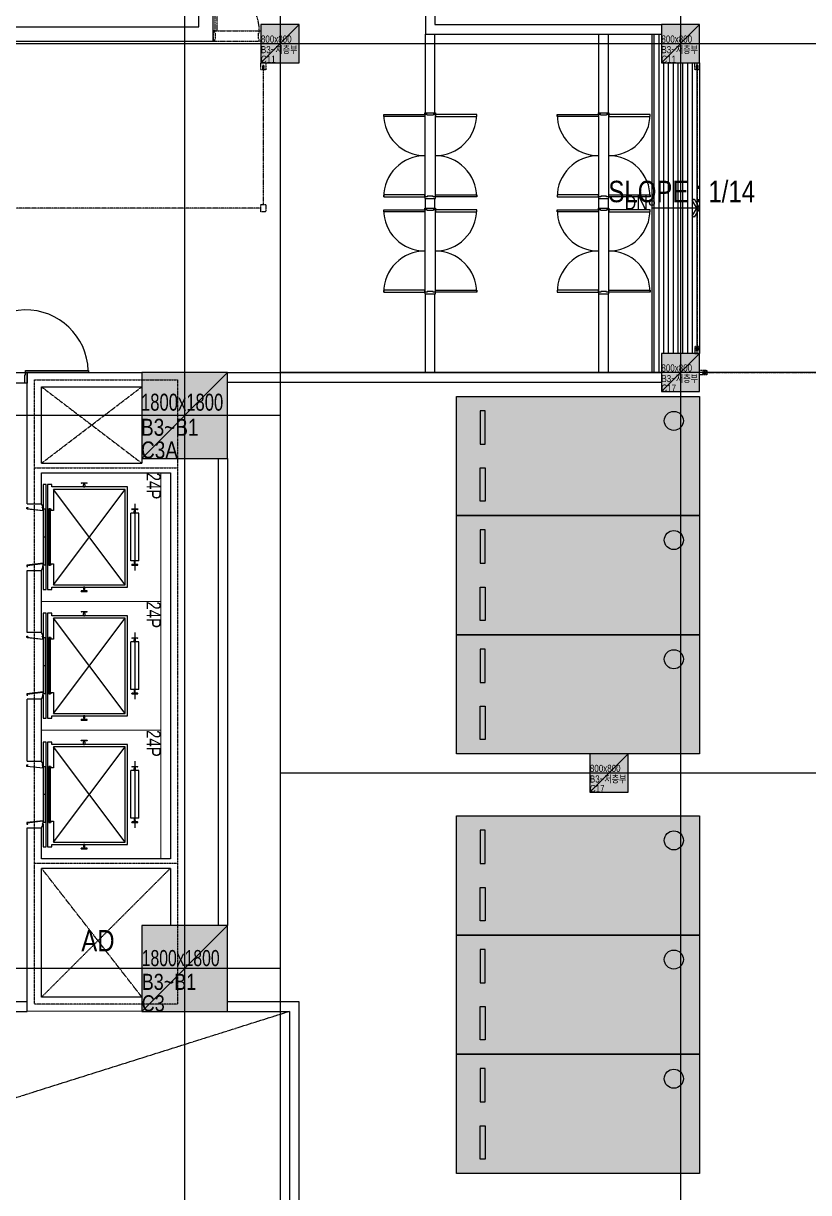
# Model space of a CAD drawing. Header units: millimetres. Extents: x -20379 to 476967, y -520228 to 220376.
# Drawn here: x 321663 to 338132, y -452424 to -427895 of the extents above; entities that cross this region are included whole.
import ezdxf
from ezdxf.enums import TextEntityAlignment as Align

# ---------------------------------------------------------------- set-up
doc = ezdxf.new("R2010")
doc.units = ezdxf.units.MM
doc.header["$MEASUREMENT"] = 0
for name, pattern in [('$0$X-CORE_B2F$0$CENTER2', [1.125, 0.75, -0.125, 0.125, -0.125]), ('$0$X-CORE_B2F$0$DASHED', [3, 2, -1]), ('$0$X-F_EXIT_B2F$0$18$0$STYLE_19', [0.83328, 0.41656, -0.41672]), ('$0$X-GRID_B3~B1$0$CENTER2', [1.125, 0.75, -0.125, 0.125, -0.125]), ('$0$X-INT-B2$0$CEN', [62, 60, -1, 0, -1])]:
    doc.linetypes.add(name, pattern=pattern)
doc.layers.get('Defpoints').update_dxf_attribs({"color": 145, "lineweight": 9})
doc.layers.add('$0$NDC_S_HATCH MATERIAL', color=8, linetype='Continuous', lineweight=9)
for name, color, linetype in [('$0$X-COL-B2$0$A-254', 254, 'Continuous'), ('$0$X-COL-B2$0$A-COL', 2, 'Continuous'), ('$0$X-COL-B2$0$A-CON', 2, 'Continuous'), ('$0$X-CORE_B2F$0$A-CEN2', 8, '$0$X-CORE_B2F$0$CENTER2'), ('$0$X-CORE_B2F$0$A-CON', 2, 'Continuous'), ('$0$X-CORE_B2F$0$A-DOOR', 4, 'Continuous'), ('$0$X-CORE_B2F$0$A-ELEV', 5, 'Continuous'), ('$0$X-CORE_B2F$0$A-OPEN2', 9, '$0$X-CORE_B2F$0$DASHED'), ('$0$X-F_EXIT_B2F$0$A-FSD', 4, 'Continuous'), ('$0$X-F_EXIT_B2F$0$A-SHUTTER', 4, 'Continuous'), ('$0$X-GRID_B3~B1$0$A-CEN1', 1, '$0$X-GRID_B3~B1$0$CENTER2'), ('$0$X-INT-B2$0$A-DOOR', 4, 'Continuous'), ('$0$X-INT-B2$0$A-DOORF', 9, 'Continuous'), ('$0$X-INT-B2$0$A-ELE4', 8, 'Continuous'), ('$0$X-INT-B2$0$A-OPEN1', 1, '$0$X-INT-B2$0$CEN'), ('$0$X-INT-B2$0$A-PARK(\\M+3C8AE\\M+3C0E5)', 5, 'Continuous'), ('$0$X-INT-B2$0$A-SYM', 7, 'Continuous'), ('$0$X-INT-B2$0$A-WALB', 3, 'Continuous'), ('$0$X-INT-B2$0$A-WINF', 4, 'Continuous'), ('$0$X-INT-B2$0$HAT', 8, 'Continuous')]:
    doc.layers.add(name, color=color, linetype=linetype)
doc.styles.add('$0$X-COL-B2$0$Hrtext', font='arial.ttf', dxfattribs={"width": 0.8})
doc.styles.add('$0$X-CORE_B2F$0$\\M+3C6F2\\M+3B8E9\\M+3B5B5$0$X-PLAN_1F$0$\\M+3B5B8\\M+3BFF2', font='')
doc.styles.add('$0$X-CORE_B2F$0$Hrtext', font='arial.ttf', dxfattribs={"width": 0.8})
doc.styles.add('$0$X-GRID_B3~B1$0$Heerim', font='', dxfattribs={"width": 0.8})
doc.styles.add('$0$X-INT-B2$0$Hrtext', font='arial.ttf', dxfattribs={"width": 0.8})
doc.styles.get('$0$X-CORE_B2F$0$\\M+3C6F2\\M+3B8E9\\M+3B5B5$0$X-PLAN_1F$0$\\M+3B5B8\\M+3BFF2').set_extended_font_data('Dotum')
doc.styles.get('$0$X-GRID_B3~B1$0$Heerim').set_extended_font_data('Dotum')

# ---------------------------------------------------------------- blocks, each defined once
blk = doc.blocks.new('$0$258')
at = {"layer": '$0$X-COL-B2$0$A-254'}
h = blk.add_hatch(color=256, dxfattribs=at)
h.dxf.hatch_style = 1
h.paths.add_polyline_path([(425747, -114631), (424947, -114631), (424947, -115431), (425747, -115431)])
h = blk.add_hatch(color=256, dxfattribs=at)
h.dxf.hatch_style = 1
h.paths.add_polyline_path([(434147, -114631), (433347, -114631), (433347, -115431), (434147, -115431)])
h = blk.add_hatch(color=256, dxfattribs=at)
h.dxf.hatch_style = 1
h.paths.add_polyline_path([(434147, -121531), (433347, -121531), (433347, -122331), (434147, -122331)])
h = blk.add_hatch(color=256, dxfattribs=at)
h.dxf.hatch_style = 1
h.paths.add_polyline_path([(424247, -121931), (422447, -121931), (422447, -123731), (424247, -123731)])
h = blk.add_hatch(color=256, dxfattribs=at)
h.dxf.hatch_style = 1
h.paths.add_polyline_path([(432647, -129931), (431847, -129931), (431847, -130731), (432647, -130731)])
h = blk.add_hatch(color=256, dxfattribs=at)
h.dxf.hatch_style = 1
h.paths.add_polyline_path([(424247, -133531), (422447, -133531), (422447, -135331), (424247, -135331)])
at = {"layer": '$0$X-INT-B2$0$A-PARK(\\M+3C8AE\\M+3C0E5)'}
h = blk.add_hatch(color=251, dxfattribs=at)
h.dxf.hatch_style = 1
edge = h.paths.add_edge_path()
edge.add_arc((433608, -122944), 200, 0, 360)
h = blk.add_hatch(color=251, dxfattribs=at)
h.dxf.hatch_style = 1
edge = h.paths.add_edge_path()
edge.add_arc((433608, -125444), 200, 0, 360)
h = blk.add_hatch(color=251, dxfattribs=at)
h.dxf.hatch_style = 1
edge = h.paths.add_edge_path()
edge.add_arc((433608, -127944), 200, 0, 360)
h = blk.add_hatch(color=251, dxfattribs=at)
h.dxf.hatch_style = 1
edge = h.paths.add_edge_path()
edge.add_arc((433608, -131744), 200, 0, 360)
h = blk.add_hatch(color=251, dxfattribs=at)
h.dxf.hatch_style = 1
edge = h.paths.add_edge_path()
edge.add_arc((433608, -134244), 200, 0, 360)
h = blk.add_hatch(color=251, dxfattribs=at)
h.dxf.hatch_style = 1
edge = h.paths.add_edge_path()
edge.add_arc((433608, -136744), 200, 0, 360)
h = blk.add_hatch(color=254)
h.dxf.hatch_style = 1
h.paths.add_polyline_path([(429047, -122431), (434147, -122431), (434147, -124931), (429047, -124931)])
h = blk.add_hatch(color=254)
h.dxf.hatch_style = 1
h.paths.add_polyline_path([(429047, -124931), (434147, -124931), (434147, -127431), (429047, -127431)])
h = blk.add_hatch(color=254)
h.dxf.hatch_style = 1
h.paths.add_polyline_path([(429047, -127431), (434147, -127431), (434147, -129931), (429047, -129931)])
h = blk.add_hatch(color=254)
h.dxf.hatch_style = 1
h.paths.add_polyline_path([(429047, -131231), (434147, -131231), (434147, -133731), (429047, -133731)])
h = blk.add_hatch(color=254)
h.dxf.hatch_style = 1
h.paths.add_polyline_path([(429047, -133731), (434147, -133731), (434147, -136231), (429047, -136231)])
h = blk.add_hatch(color=254)
h.dxf.hatch_style = 1
h.paths.add_polyline_path([(429047, -136231), (434147, -136231), (434147, -138731), (429047, -138731)])
at = {"layer": '$0$X-COL-B2$0$A-COL'}
for p, q in [((425747, -114631), (424947, -114631)), ((424947, -114631), (424947, -115431)), ((425747, -115431), (425747, -114631)), ((434147, -114631), (433347, -114631)), ((433347, -114631), (433347, -115431)), ((434147, -115431), (434147, -114631)), ((424947, -115431), (425747, -115431)), ((433347, -115431), (434147, -115431)), ((434147, -121531), (433347, -121531)), ((433347, -121531), (433347, -122331)), ((434147, -122331), (434147, -121531)), ((424247, -121931), (422447, -121931)), ((422447, -121931), (422447, -123731)), ((424247, -123731), (424247, -121931)), ((433347, -122331), (434147, -122331)), ((422447, -123731), (424247, -123731)), ((432647, -129931), (431847, -129931)), ((431847, -129931), (431847, -130731)), ((432647, -130731), (432647, -129931)), ((431847, -130731), (432647, -130731)), ((424247, -133531), (422447, -133531)), ((422447, -133531), (422447, -135331)), ((424247, -135331), (424247, -133531)), ((422447, -135331), (424247, -135331))]:
    blk.add_line(p, q, dxfattribs=at)
at = {"layer": '$0$X-COL-B2$0$A-CON', "ltscale": 10}
for p, q in [((423647, -114681), (423647, -113581)), ((423947, -114981), (423947, -113581)), ((403647, -114681), (423647, -114681)), ((403347, -114981), (423947, -114981))]:
    blk.add_line(p, q, dxfattribs=at)
at = {"layer": '$0$X-CORE_B2F$0$A-CEN2'}
for p, q in [((420197, -122081), (423197, -122081)), ((420197, -135181), (420197, -122081)), ((423197, -122081), (423197, -135181)), ((420197, -123931), (423197, -123931)), ((423197, -132231), (420197, -132231)), ((423197, -135181), (420197, -135181))]:
    blk.add_line(p, q, dxfattribs=at)
at = {"layer": '$0$X-CORE_B2F$0$A-CON', "ltscale": 10}
for p, q in [((420047, -124681), (420047, -121931)), ((420047, -121931), (422447, -121931)), ((420347, -123831), (420347, -122231)), ((420347, -122231), (422432, -122231)), ((420347, -123831), (422447, -123831)), ((422447, -123731), (422447, -123831)), ((423347, -123731), (423347, -133529)), ((420347, -124681), (420347, -124031)), ((420347, -124031), (423047, -124031)), ((423047, -124031), (423047, -132131)), ((420047, -124681), (420347, -124681)), ((420047, -127381), (420047, -126081)), ((420047, -126081), (420347, -126081)), ((420347, -127381), (420347, -126081)), ((420347, -127381), (420047, -127381)), ((420047, -130081), (420047, -128781)), ((420347, -128781), (420047, -128781)), ((420347, -130081), (420347, -128781)), ((420047, -130081), (420347, -130081)), ((420047, -131481), (420347, -131481)), ((420047, -135331), (420047, -131481)), ((420347, -132131), (420347, -131481)), ((423047, -132131), (420347, -132131)), ((420347, -135031), (420347, -132331)), ((423047, -132331), (420347, -132331)), ((423047, -132331), (423047, -133529)), ((422449, -135031), (420347, -135031)), ((422449, -135329), (420047, -135331))]:
    blk.add_line(p, q, dxfattribs=at)
at = {"layer": '$0$X-CORE_B2F$0$A-DOOR'}
for p, q in [((420037, -124791), (420037, -124761)), ((420037, -124761), (420057, -124761)), ((420377, -124831), (420037, -124791)), ((420057, -124766), (420042, -124766)), ((420042, -124766), (420042, -124786)), ((420042, -124786), (420372, -124825)), ((420057, -124761), (420057, -124766)), ((420356, -124766), (420356, -124761)), ((420356, -124761), (420377, -124761)), ((420372, -124766), (420356, -124766)), ((420372, -124825), (420372, -124766)), ((420377, -124761), (420377, -124831)), ((420377, -125931), (420037, -125971)), ((420037, -125971), (420037, -126001)), ((420037, -126001), (420057, -126001)), ((420042, -125975), (420372, -125937)), ((420042, -125996), (420042, -125975)), ((420057, -125996), (420042, -125996)), ((420057, -126001), (420057, -125996)), ((420372, -125996), (420356, -125996)), ((420356, -125996), (420356, -126001)), ((420356, -126001), (420377, -126001)), ((420372, -125937), (420372, -125996)), ((420377, -126001), (420377, -125931)), ((420037, -127491), (420037, -127461)), ((420037, -127461), (420057, -127461)), ((420377, -127531), (420037, -127491)), ((420057, -127466), (420042, -127466)), ((420042, -127466), (420042, -127486)), ((420042, -127486), (420372, -127525)), ((420057, -127461), (420057, -127466)), ((420356, -127466), (420356, -127461)), ((420356, -127461), (420377, -127461)), ((420372, -127466), (420356, -127466)), ((420372, -127525), (420372, -127466)), ((420377, -127461), (420377, -127531)), ((420377, -128631), (420037, -128671)), ((420037, -128671), (420037, -128701)), ((420037, -128701), (420057, -128701)), ((420042, -128675), (420372, -128637)), ((420042, -128696), (420042, -128675)), ((420057, -128696), (420042, -128696)), ((420057, -128701), (420057, -128696)), ((420372, -128696), (420356, -128696)), ((420356, -128696), (420356, -128701)), ((420356, -128701), (420377, -128701)), ((420372, -128637), (420372, -128696)), ((420377, -128701), (420377, -128631)), ((420037, -130191), (420037, -130161)), ((420037, -130161), (420057, -130161)), ((420377, -130231), (420037, -130191)), ((420057, -130166), (420042, -130166)), ((420042, -130166), (420042, -130186)), ((420042, -130186), (420372, -130225)), ((420057, -130161), (420057, -130166)), ((420356, -130166), (420356, -130161)), ((420356, -130161), (420377, -130161)), ((420372, -130166), (420356, -130166)), ((420372, -130225), (420372, -130166)), ((420377, -130161), (420377, -130231)), ((420377, -131331), (420037, -131371)), ((420037, -131371), (420037, -131401)), ((420037, -131401), (420057, -131401)), ((420042, -131375), (420372, -131337)), ((420042, -131396), (420042, -131375)), ((420057, -131396), (420042, -131396)), ((420057, -131401), (420057, -131396)), ((420372, -131396), (420356, -131396)), ((420356, -131396), (420356, -131401)), ((420356, -131401), (420377, -131401)), ((420372, -131337), (420372, -131396)), ((420377, -131401), (420377, -131331))]:
    blk.add_line(p, q, dxfattribs=at)
at = {"layer": '$0$X-CORE_B2F$0$A-ELEV'}
for p, q in [((420439, -124281), (420377, -124281)), ((420377, -124281), (420377, -124761)), ((420439, -126481), (420439, -124281)), ((420469, -124281), (420469, -126481)), ((420559, -124281), (420469, -124281)), ((420559, -124331), (420559, -124281)), ((422146, -124331), (420559, -124331)), ((421175, -124242), (421175, -124246)), ((421175, -124246), (421175, -124242)), ((421175, -124242), (421303, -124242)), ((421225, -124256), (421181, -124253)), ((421227, -124328), (421227, -124285)), ((421247, -124331), (421230, -124331)), ((421231, -124280), (421231, -124263)), ((421233, -124331), (421245, -124331)), ((421245, -124331), (421233, -124331)), ((421246, -124263), (421246, -124280)), ((421250, -124285), (421250, -124328)), ((421286, -124254), (421252, -124256)), ((421296, -124253), (421286, -124254)), ((421303, -124242), (421303, -124246)), ((422146, -126431), (422146, -124331)), ((422096, -124381), (420596, -124381)), ((420596, -124381), (420596, -124821)), ((422096, -126381), (420596, -124381)), ((420596, -126381), (422096, -124381)), ((422096, -126381), (422096, -124381)), ((420377, -124761), (420347, -124681)), ((420384, -125971), (420384, -124791)), ((420384, -124791), (420419, -124791)), ((420419, -124791), (420419, -125971)), ((420536, -124791), (420501, -124791)), ((420501, -124791), (420501, -125971)), ((420536, -125971), (420536, -124791)), ((420546, -124821), (420546, -124791)), ((420596, -124821), (420546, -124821)), ((422237, -124792), (422237, -124796)), ((422237, -124796), (422237, -124792)), ((422237, -124792), (422365, -124792)), ((422253, -124804), (422243, -124803)), ((422287, -124806), (422243, -124803)), ((422289, -124878), (422289, -124835)), ((422293, -124830), (422293, -124813)), ((422301, -124681), (422301, -126081)), ((422308, -124813), (422308, -124830)), ((422312, -124835), (422312, -124878)), ((422348, -124804), (422314, -124806)), ((422358, -124803), (422348, -124804)), ((422365, -124792), (422365, -124796)), ((422386, -124881), (422216, -124881)), ((422216, -125881), (422216, -124881)), ((422386, -124881), (422216, -124881)), ((422309, -124881), (422292, -124881)), ((422386, -125881), (422386, -124881)), ((420419, -125381), (420384, -125381)), ((420536, -125381), (420501, -125381)), ((420347, -126081), (420377, -126001)), ((420377, -126001), (420377, -126481)), ((420419, -125971), (420384, -125971)), ((420501, -125971), (420536, -125971)), ((420546, -125971), (420546, -125941)), ((420546, -125941), (420596, -125941)), ((420596, -125941), (420596, -126381)), ((422386, -125881), (422216, -125881)), ((422237, -125970), (422237, -125965)), ((422237, -125965), (422237, -125970)), ((422237, -125970), (422365, -125970)), ((422287, -125956), (422243, -125958)), ((422253, -125958), (422243, -125958)), ((422289, -125884), (422289, -125927)), ((422309, -125881), (422292, -125881)), ((422293, -125931), (422293, -125949)), ((422308, -125949), (422308, -125931)), ((422312, -125927), (422312, -125884)), ((422348, -125958), (422314, -125956)), ((422358, -125958), (422348, -125958)), ((422365, -125970), (422365, -125965)), ((420377, -126481), (420439, -126481)), ((420469, -126481), (420559, -126481)), ((420559, -126481), (420559, -126431)), ((420559, -126431), (422146, -126431)), ((420596, -126381), (422096, -126381)), ((421175, -126520), (421175, -126515)), ((421175, -126515), (421175, -126520)), ((421175, -126520), (421303, -126520)), ((421225, -126506), (421181, -126508)), ((421191, -126508), (421181, -126508)), ((421227, -126434), (421227, -126477)), ((421247, -126431), (421230, -126431)), ((421231, -126481), (421231, -126499)), ((421246, -126499), (421246, -126481)), ((421250, -126477), (421250, -126434)), ((421286, -126508), (421252, -126506)), ((421296, -126508), (421286, -126508)), ((421303, -126520), (421303, -126515)), ((420439, -126981), (420377, -126981)), ((420377, -126981), (420377, -127461)), ((420439, -129181), (420439, -126981)), ((420469, -126981), (420469, -129181)), ((420559, -126981), (420469, -126981)), ((420559, -127031), (420559, -126981)), ((422146, -127031), (420559, -127031)), ((421175, -126942), (421175, -126946)), ((421175, -126946), (421175, -126942)), ((421175, -126942), (421303, -126942)), ((421225, -126956), (421181, -126953)), ((421227, -127028), (421227, -126985)), ((421247, -127031), (421230, -127031)), ((421231, -126980), (421231, -126963)), ((421233, -127031), (421245, -127031)), ((421245, -127031), (421233, -127031)), ((421246, -126963), (421246, -126980)), ((421250, -126985), (421250, -127028)), ((421286, -126954), (421252, -126956)), ((421296, -126953), (421286, -126954)), ((421303, -126942), (421303, -126946)), ((422146, -129131), (422146, -127031)), ((422096, -127081), (420596, -127081)), ((420596, -127081), (420596, -127521)), ((422096, -129081), (420596, -127081)), ((420596, -129081), (422096, -127081)), ((422096, -129081), (422096, -127081)), ((420377, -127461), (420347, -127381)), ((420384, -128671), (420384, -127491)), ((420384, -127491), (420419, -127491)), ((420419, -127491), (420419, -128671)), ((420536, -127491), (420501, -127491)), ((420501, -127491), (420501, -128671)), ((420536, -128671), (420536, -127491)), ((420546, -127521), (420546, -127491)), ((420596, -127521), (420546, -127521)), ((422237, -127492), (422237, -127496)), ((422237, -127496), (422237, -127492)), ((422237, -127492), (422365, -127492)), ((422253, -127504), (422243, -127503)), ((422287, -127506), (422243, -127503)), ((422289, -127578), (422289, -127535)), ((422293, -127530), (422293, -127513)), ((422301, -127381), (422301, -128781)), ((422308, -127513), (422308, -127530)), ((422312, -127535), (422312, -127578)), ((422348, -127504), (422314, -127506)), ((422358, -127503), (422348, -127504)), ((422365, -127492), (422365, -127496)), ((422386, -127581), (422216, -127581)), ((422216, -128581), (422216, -127581)), ((422386, -127581), (422216, -127581)), ((422309, -127581), (422292, -127581)), ((422386, -128581), (422386, -127581)), ((420419, -128081), (420384, -128081)), ((420536, -128081), (420501, -128081)), ((420347, -128781), (420377, -128701)), ((420377, -128701), (420377, -129181)), ((420419, -128671), (420384, -128671)), ((420501, -128671), (420536, -128671)), ((420546, -128671), (420546, -128641)), ((420546, -128641), (420596, -128641)), ((420596, -128641), (420596, -129081)), ((422386, -128581), (422216, -128581)), ((422237, -128670), (422237, -128665)), ((422237, -128665), (422237, -128670)), ((422237, -128670), (422365, -128670)), ((422287, -128656), (422243, -128658)), ((422253, -128658), (422243, -128658)), ((422289, -128584), (422289, -128627)), ((422309, -128581), (422292, -128581)), ((422293, -128631), (422293, -128649)), ((422308, -128649), (422308, -128631)), ((422312, -128627), (422312, -128584)), ((422348, -128658), (422314, -128656)), ((422358, -128658), (422348, -128658)), ((422365, -128670), (422365, -128665)), ((420377, -129181), (420439, -129181)), ((420469, -129181), (420559, -129181)), ((420559, -129181), (420559, -129131)), ((420559, -129131), (422146, -129131)), ((420596, -129081), (422096, -129081)), ((421175, -129220), (421175, -129215)), ((421175, -129215), (421175, -129220)), ((421175, -129220), (421303, -129220)), ((421225, -129206), (421181, -129208)), ((421191, -129208), (421181, -129208)), ((421227, -129134), (421227, -129177)), ((421247, -129131), (421230, -129131)), ((421231, -129181), (421231, -129199)), ((421246, -129199), (421246, -129181)), ((421250, -129177), (421250, -129134)), ((421286, -129208), (421252, -129206)), ((421296, -129208), (421286, -129208)), ((421303, -129220), (421303, -129215)), ((420439, -129681), (420377, -129681)), ((420377, -129681), (420377, -130161)), ((420439, -131881), (420439, -129681)), ((420469, -129681), (420469, -131881)), ((420559, -129681), (420469, -129681)), ((420559, -129731), (420559, -129681)), ((422146, -129731), (420559, -129731)), ((421175, -129642), (421175, -129646)), ((421175, -129646), (421175, -129642)), ((421175, -129642), (421303, -129642)), ((421225, -129656), (421181, -129653)), ((421227, -129728), (421227, -129685)), ((421247, -129731), (421230, -129731)), ((421231, -129680), (421231, -129663)), ((421233, -129731), (421245, -129731)), ((421245, -129731), (421233, -129731)), ((421246, -129663), (421246, -129680)), ((421250, -129685), (421250, -129728)), ((421286, -129654), (421252, -129656)), ((421296, -129653), (421286, -129654)), ((421303, -129642), (421303, -129646)), ((422146, -131831), (422146, -129731)), ((422096, -129781), (420596, -129781)), ((420596, -129781), (420596, -130221)), ((422096, -131781), (420596, -129781)), ((420596, -131781), (422096, -129781)), ((422096, -131781), (422096, -129781)), ((420377, -130161), (420347, -130081)), ((420384, -131371), (420384, -130191)), ((420384, -130191), (420419, -130191)), ((420419, -130191), (420419, -131371)), ((420536, -130191), (420501, -130191)), ((420501, -130191), (420501, -131371)), ((420536, -131371), (420536, -130191)), ((420546, -130221), (420546, -130191)), ((420596, -130221), (420546, -130221)), ((422237, -130192), (422237, -130196)), ((422237, -130196), (422237, -130192)), ((422237, -130192), (422365, -130192)), ((422253, -130204), (422243, -130203)), ((422287, -130206), (422243, -130203)), ((422289, -130278), (422289, -130235)), ((422293, -130230), (422293, -130213)), ((422301, -130081), (422301, -131481)), ((422308, -130213), (422308, -130230)), ((422312, -130235), (422312, -130278)), ((422348, -130204), (422314, -130206)), ((422358, -130203), (422348, -130204)), ((422365, -130192), (422365, -130196)), ((422386, -130281), (422216, -130281)), ((422216, -131281), (422216, -130281)), ((422386, -130281), (422216, -130281)), ((422309, -130281), (422292, -130281)), ((422386, -131281), (422386, -130281)), ((420419, -130781), (420384, -130781)), ((420536, -130781), (420501, -130781)), ((420347, -131481), (420377, -131401)), ((420377, -131401), (420377, -131881)), ((420419, -131371), (420384, -131371)), ((420501, -131371), (420536, -131371)), ((420546, -131371), (420546, -131341)), ((420546, -131341), (420596, -131341)), ((420596, -131341), (420596, -131781)), ((422386, -131281), (422216, -131281)), ((422237, -131370), (422237, -131365)), ((422237, -131365), (422237, -131370)), ((422237, -131370), (422365, -131370)), ((422287, -131356), (422243, -131358)), ((422253, -131358), (422243, -131358)), ((422289, -131284), (422289, -131327)), ((422309, -131281), (422292, -131281)), ((422293, -131331), (422293, -131349)), ((422308, -131349), (422308, -131331)), ((422312, -131327), (422312, -131284)), ((422348, -131358), (422314, -131356)), ((422358, -131358), (422348, -131358)), ((422365, -131370), (422365, -131365)), ((420377, -131881), (420439, -131881)), ((420469, -131881), (420559, -131881)), ((420559, -131881), (420559, -131831)), ((420559, -131831), (422146, -131831)), ((420596, -131781), (422096, -131781)), ((421175, -131920), (421175, -131915)), ((421175, -131915), (421175, -131920)), ((421175, -131920), (421303, -131920)), ((421225, -131906), (421181, -131908)), ((421191, -131908), (421181, -131908)), ((421227, -131834), (421227, -131877)), ((421247, -131831), (421230, -131831)), ((421231, -131881), (421231, -131899)), ((421246, -131899), (421246, -131881)), ((421250, -131877), (421250, -131834)), ((421286, -131908), (421252, -131906)), ((421296, -131908), (421286, -131908)), ((421303, -131920), (421303, -131915))]:
    blk.add_line(p, q, dxfattribs=at)
for centre, radius, start, end in [((421182, -124246), 7.18, 180, 266.6174), ((421182, -124246), 7.18, 180, 266.6174), ((421182, -124246), 7.18, 180, 266.6174), ((421224, -124263), 7.18, 0, 86.6268), ((421227, -124280), 4.31, 270, 0), ((421230, -124328), 2.87, 180, 270), ((421253, -124263), 7.18, 93.3703, 180), ((421250, -124280), 4.31, 180, 270), ((421247, -124328), 2.87, 270, 0), ((421295, -124246), 7.18, 273.3826, 0), ((422244, -124796), 7.18, 180, 266.6174), ((422244, -124796), 7.18, 180, 266.6174), ((422244, -124796), 7.18, 180, 266.6174), ((422286, -124813), 7.18, 0, 86.6268), ((422289, -124830), 4.31, 270, 0), ((422315, -124813), 7.18, 93.3703, 180), ((422312, -124830), 4.31, 180, 270), ((422357, -124796), 7.18, 273.3826, 0), ((422292, -124878), 2.87, 180, 270), ((422309, -124878), 2.87, 270, 0), ((422244, -125965), 7.18, 93.3826, 180), ((422244, -125965), 7.18, 93.3826, 180), ((422244, -125965), 7.18, 93.3826, 180), ((422286, -125949), 7.18, 273.3732, 0), ((422292, -125884), 2.87, 90, 180), ((422289, -125931), 4.31, 0, 90), ((422312, -125931), 4.31, 90, 180), ((422315, -125949), 7.18, 180, 266.6297), ((422309, -125884), 2.87, 0, 90), ((422357, -125965), 7.18, 0, 86.6174), ((421182, -126515), 7.18, 93.3826, 180), ((421182, -126515), 7.18, 93.3826, 180), ((421182, -126515), 7.18, 93.3826, 180), ((421224, -126499), 7.18, 273.3732, 0), ((421230, -126434), 2.87, 90, 180), ((421227, -126481), 4.31, 0, 90), ((421250, -126481), 4.31, 90, 180), ((421253, -126499), 7.18, 180, 266.6297), ((421247, -126434), 2.87, 0, 90), ((421295, -126515), 7.18, 0, 86.6174), ((421182, -126946), 7.18, 180, 266.6174), ((421182, -126946), 7.18, 180, 266.6174), ((421182, -126946), 7.18, 180, 266.6174), ((421224, -126963), 7.18, 0, 86.6268), ((421227, -126980), 4.31, 270, 0), ((421230, -127028), 2.87, 180, 270), ((421253, -126963), 7.18, 93.3703, 180), ((421250, -126980), 4.31, 180, 270), ((421247, -127028), 2.87, 270, 0), ((421295, -126946), 7.18, 273.3826, 0), ((422244, -127496), 7.18, 180, 266.6174), ((422244, -127496), 7.18, 180, 266.6174), ((422244, -127496), 7.18, 180, 266.6174), ((422286, -127513), 7.18, 0, 86.6268), ((422289, -127530), 4.31, 270, 0), ((422315, -127513), 7.18, 93.3703, 180), ((422312, -127530), 4.31, 180, 270), ((422357, -127496), 7.18, 273.3826, 0), ((422292, -127578), 2.87, 180, 270), ((422309, -127578), 2.87, 270, 0), ((422244, -128665), 7.18, 93.3826, 180), ((422244, -128665), 7.18, 93.3826, 180), ((422244, -128665), 7.18, 93.3826, 180), ((422286, -128649), 7.18, 273.3732, 0), ((422292, -128584), 2.87, 90, 180), ((422289, -128631), 4.31, 0, 90), ((422312, -128631), 4.31, 90, 180), ((422315, -128649), 7.18, 180, 266.6297), ((422309, -128584), 2.87, 0, 90), ((422357, -128665), 7.18, 0, 86.6174), ((421182, -129215), 7.18, 93.3826, 180), ((421182, -129215), 7.18, 93.3826, 180), ((421182, -129215), 7.18, 93.3826, 180), ((421224, -129199), 7.18, 273.3732, 0), ((421230, -129134), 2.87, 90, 180), ((421227, -129181), 4.31, 0, 90), ((421250, -129181), 4.31, 90, 180), ((421253, -129199), 7.18, 180, 266.6297), ((421247, -129134), 2.87, 0, 90), ((421295, -129215), 7.18, 0, 86.6174), ((421182, -129646), 7.18, 180, 266.6174), ((421182, -129646), 7.18, 180, 266.6174), ((421182, -129646), 7.18, 180, 266.6174), ((421224, -129663), 7.18, 0, 86.6268), ((421227, -129680), 4.31, 270, 0), ((421230, -129728), 2.87, 180, 270), ((421253, -129663), 7.18, 93.3703, 180), ((421250, -129680), 4.31, 180, 270), ((421247, -129728), 2.87, 270, 0), ((421295, -129646), 7.18, 273.3826, 0), ((422244, -130196), 7.18, 180, 266.6174), ((422244, -130196), 7.18, 180, 266.6174), ((422244, -130196), 7.18, 180, 266.6174), ((422286, -130213), 7.18, 0, 86.6268), ((422289, -130230), 4.31, 270, 0), ((422315, -130213), 7.18, 93.3703, 180), ((422312, -130230), 4.31, 180, 270), ((422357, -130196), 7.18, 273.3826, 0), ((422292, -130278), 2.87, 180, 270), ((422309, -130278), 2.87, 270, 0), ((422244, -131365), 7.18, 93.3826, 180), ((422244, -131365), 7.18, 93.3826, 180), ((422244, -131365), 7.18, 93.3826, 180), ((422286, -131349), 7.18, 273.3732, 0), ((422292, -131284), 2.87, 90, 180), ((422289, -131331), 4.31, 0, 90), ((422312, -131331), 4.31, 90, 180), ((422315, -131349), 7.18, 180, 266.6297), ((422309, -131284), 2.87, 0, 90), ((422357, -131365), 7.18, 0, 86.6174), ((421182, -131915), 7.18, 93.3826, 180), ((421182, -131915), 7.18, 93.3826, 180), ((421182, -131915), 7.18, 93.3826, 180), ((421224, -131899), 7.18, 273.3732, 0), ((421230, -131834), 2.87, 90, 180), ((421227, -131881), 4.31, 0, 90), ((421250, -131881), 4.31, 90, 180), ((421253, -131899), 7.18, 180, 266.6297), ((421247, -131834), 2.87, 0, 90), ((421295, -131915), 7.18, 0, 86.6174)]:
    blk.add_arc(centre, radius, start, end, dxfattribs=at)
at = {"layer": '$0$X-CORE_B2F$0$A-OPEN2'}
for p, q in [((420347, -122231), (422447, -123831)), ((420347, -123831), (422447, -122231)), ((422449, -135031), (420347, -132331)), ((423047, -132331), (420347, -135031))]:
    blk.add_line(p, q, dxfattribs=at)
at = {"layer": '$0$X-F_EXIT_B2F$0$A-FSD', "linetype": '$0$X-F_EXIT_B2F$0$18$0$STYLE_19'}
for p, q in [((423982, -113831), (423982, -114761)), ((424027, -114761), (424027, -113831)), ((423982, -114761), (423947, -114761)), ((423947, -114761), (423947, -114981)), ((423982, -114761), (424027, -114761)), ((423982, -114811), (423982, -114761)), ((423982, -114761), (424912, -114761)), ((424912, -114811), (424912, -114761)), ((424912, -114761), (424947, -114761)), ((424947, -114761), (424947, -114981)), ((423947, -114981), (423982, -114981)), ((423997, -114811), (423982, -114811)), ((423982, -114981), (423982, -114931)), ((423982, -114931), (423997, -114931)), ((423982, -114981), (424912, -114981)), ((423997, -114931), (423997, -114811)), ((424897, -114931), (424897, -114811)), ((424897, -114811), (424912, -114811)), ((424912, -114931), (424897, -114931)), ((424912, -114981), (424912, -114931)), ((424947, -114981), (424912, -114981))]:
    blk.add_line(p, q, dxfattribs=at)
at = {"layer": '$0$X-F_EXIT_B2F$0$A-FSD'}
for p, q in [((420012, -121931), (420012, -121886)), ((420012, -121886), (421327, -121886)), ((421327, -121886), (421327, -121931)), ((417381, -121931), (420012, -121931)), ((420011, -122151), (417381, -122151)), ((419996, -122151), (419997, -121981)), ((420046, -122151), (419996, -122151)), ((419997, -121981), (420012, -121981)), ((421327, -121931), (420012, -121931)), ((420012, -121981), (420012, -121931)), ((420012, -121931), (420047, -121931)), ((420047, -121931), (420046, -122151))]:
    blk.add_line(p, q, dxfattribs=at)
at = {"layer": '$0$X-F_EXIT_B2F$0$A-FSD', "linetype": '$0$X-F_EXIT_B2F$0$18$0$STYLE_19'}
blk.add_arc((423982, -114761), 930, 360, 90, dxfattribs=at)
at = {"layer": '$0$X-F_EXIT_B2F$0$A-FSD'}
blk.add_arc((420012, -121931), 1315, 1.9558, 180.0054, dxfattribs=at)
at = {"layer": '$0$X-F_EXIT_B2F$0$A-SHUTTER', "linetype": '$0$X-F_EXIT_B2F$0$18$0$STYLE_19'}
for p, q in [((424947, -115581), (424947, -115431)), ((424947, -115431), (425047, -115431)), ((425017, -115491), (424977, -115491)), ((424977, -115491), (424977, -115581)), ((424997, -115491), (424997, -118406)), ((425017, -115581), (425017, -115491)), ((425047, -115431), (425047, -115581)), ((434047, -115581), (434047, -115431)), ((434047, -115431), (434147, -115431)), ((434117, -115491), (434077, -115491)), ((434077, -115491), (434077, -115581)), ((434097, -115491), (434097, -121471)), ((434117, -115581), (434117, -115491)), ((434147, -115431), (434147, -115581)), ((424977, -115581), (424947, -115581)), ((425047, -115581), (425017, -115581)), ((434077, -115581), (434047, -115581)), ((434147, -115581), (434117, -115581)), ((424947, -118406), (425047, -118406)), ((424947, -118556), (424947, -118406)), ((425047, -118406), (425047, -118556)), ((424947, -118481), (406947, -118481)), ((425047, -118556), (424947, -118556)), ((434077, -121381), (434047, -121381)), ((434047, -121381), (434047, -121531)), ((434077, -121471), (434077, -121381)), ((434117, -121381), (434117, -121471)), ((434147, -121381), (434117, -121381)), ((434147, -121531), (434147, -121381)), ((434047, -121531), (434147, -121531)), ((434117, -121471), (434077, -121471)), ((434147, -121981), (434147, -121881)), ((434147, -121881), (434297, -121881)), ((434297, -121881), (434297, -121911)), ((434297, -121981), (434147, -121981)), ((434297, -121911), (434207, -121911)), ((434207, -121911), (434207, -121951)), ((434207, -121931), (441687, -121931)), ((434207, -121951), (434297, -121951)), ((434297, -121951), (434297, -121981))]:
    blk.add_line(p, q, dxfattribs=at)
at = {"layer": '$0$X-GRID_B3~B1$0$A-CEN1', "ltscale": 10}
for p, q in [((423347, -71986), (423347, -158431)), ((425347, -71986), (425347, -206938)), ((433747, -71986), (433747, -206938)), ((565437, -115031), (324908, -115031)), ((565437, -121931), (425347, -121931)), ((425347, -122831), (324908, -122831)), ((565437, -130331), (425347, -130331)), ((425347, -134431), (324908, -134431))]:
    blk.add_line(p, q, dxfattribs=at)
at = {"layer": '$0$X-INT-B2$0$A-DOOR'}
for p, q in [((428387, -116516), (428387, -116481)), ((428387, -116481), (428607, -116481)), ((428607, -116481), (428607, -116516)), ((432025, -116516), (432025, -116481)), ((432025, -116481), (432245, -116481)), ((432245, -116481), (432245, -116516)), ((427522, -116561), (427522, -116516)), ((427522, -116516), (428387, -116516)), ((428387, -116561), (427522, -116561)), ((428437, -116516), (428387, -116516)), ((428387, -116516), (428387, -116561)), ((428437, -116531), (428437, -116516)), ((428557, -116531), (428437, -116531)), ((428607, -116516), (428557, -116516)), ((428557, -116516), (428557, -116531)), ((428607, -116516), (428607, -116561)), ((429472, -116516), (428607, -116516)), ((428607, -116561), (429472, -116561)), ((429472, -116561), (429472, -116516)), ((431160, -116561), (431160, -116516)), ((431160, -116516), (432025, -116516)), ((432025, -116561), (431160, -116561)), ((432075, -116516), (432025, -116516)), ((432025, -116516), (432025, -116561)), ((432075, -116531), (432075, -116516)), ((432195, -116531), (432075, -116531)), ((432245, -116516), (432195, -116516)), ((432195, -116516), (432195, -116531)), ((432245, -116516), (432245, -116561)), ((433110, -116516), (432245, -116516)), ((432245, -116561), (433110, -116561)), ((433110, -116561), (433110, -116516)), ((428387, -118201), (427522, -118201)), ((427522, -118201), (427522, -118246)), ((428387, -118246), (428387, -118201)), ((428607, -118246), (428607, -118201)), ((428607, -118201), (429472, -118201)), ((429472, -118201), (429472, -118246)), ((432025, -118201), (431160, -118201)), ((431160, -118201), (431160, -118246)), ((432025, -118246), (432025, -118201)), ((432245, -118246), (432245, -118201)), ((432245, -118201), (433110, -118201)), ((433110, -118201), (433110, -118246)), ((427522, -118246), (428387, -118246)), ((428437, -118246), (428387, -118246)), ((428387, -118246), (428387, -118281)), ((428387, -118281), (428607, -118281)), ((428557, -118231), (428437, -118231)), ((428437, -118231), (428437, -118246)), ((428557, -118246), (428557, -118231)), ((428607, -118246), (428557, -118246)), ((428607, -118281), (428607, -118246)), ((429472, -118246), (428607, -118246)), ((431160, -118246), (432025, -118246)), ((432075, -118246), (432025, -118246)), ((432025, -118246), (432025, -118281)), ((432025, -118281), (432245, -118281)), ((432195, -118231), (432075, -118231)), ((432075, -118231), (432075, -118246)), ((432195, -118246), (432195, -118231)), ((432245, -118246), (432195, -118246)), ((432245, -118281), (432245, -118246)), ((433110, -118246), (432245, -118246)), ((427522, -118561), (427522, -118516)), ((427522, -118516), (428387, -118516)), ((428387, -118561), (427522, -118561)), ((428387, -118516), (428387, -118481)), ((428387, -118481), (428607, -118481)), ((428437, -118516), (428387, -118516)), ((428387, -118516), (428387, -118561)), ((428437, -118531), (428437, -118516)), ((428557, -118531), (428437, -118531)), ((428607, -118516), (428557, -118516)), ((428557, -118516), (428557, -118531)), ((428607, -118481), (428607, -118516)), ((428607, -118516), (428607, -118561)), ((429472, -118516), (428607, -118516)), ((428607, -118561), (429472, -118561)), ((429472, -118561), (429472, -118516)), ((431160, -118561), (431160, -118516)), ((431160, -118516), (432025, -118516)), ((432025, -118561), (431160, -118561)), ((432025, -118516), (432025, -118481)), ((432025, -118481), (432245, -118481)), ((432075, -118516), (432025, -118516)), ((432025, -118516), (432025, -118561)), ((432075, -118531), (432075, -118516)), ((432195, -118531), (432075, -118531)), ((432245, -118516), (432195, -118516)), ((432195, -118516), (432195, -118531)), ((432245, -118481), (432245, -118516)), ((432245, -118516), (432245, -118561)), ((433110, -118516), (432245, -118516)), ((432245, -118561), (433110, -118561)), ((433110, -118561), (433110, -118516)), ((428387, -120201), (427522, -120201)), ((427522, -120201), (427522, -120246)), ((427522, -120246), (428387, -120246)), ((428387, -120246), (428387, -120201)), ((428437, -120246), (428387, -120246)), ((428387, -120246), (428387, -120281)), ((428387, -120281), (428607, -120281)), ((428557, -120231), (428437, -120231)), ((428437, -120231), (428437, -120246)), ((428557, -120246), (428557, -120231)), ((428607, -120246), (428557, -120246)), ((428607, -120246), (428607, -120201)), ((428607, -120201), (429472, -120201)), ((428607, -120281), (428607, -120246)), ((429472, -120246), (428607, -120246)), ((429472, -120201), (429472, -120246)), ((432025, -120201), (431160, -120201)), ((431160, -120201), (431160, -120246)), ((431160, -120246), (432025, -120246)), ((432025, -120246), (432025, -120201)), ((432075, -120246), (432025, -120246)), ((432025, -120246), (432025, -120281)), ((432025, -120281), (432245, -120281)), ((432195, -120231), (432075, -120231)), ((432075, -120231), (432075, -120246)), ((432195, -120246), (432195, -120231)), ((432245, -120246), (432195, -120246)), ((432245, -120246), (432245, -120201)), ((432245, -120201), (433110, -120201)), ((432245, -120281), (432245, -120246)), ((433110, -120246), (432245, -120246)), ((433110, -120201), (433110, -120246))]:
    blk.add_line(p, q, dxfattribs=at)
at = {"layer": '$0$X-INT-B2$0$A-DOORF'}
for centre, start, end in [((428386, -116516), 179.9893, 270.0107), ((428607, -116516), 269.9893, 0.0107), ((432025, -116516), 179.9893, 270.0107), ((432245, -116516), 269.9893, 0.0107), ((428386, -118246), 89.9893, 180.0107), ((428607, -118246), 359.9893, 90.0107), ((432025, -118246), 89.9893, 180.0107), ((432245, -118246), 359.9893, 90.0107), ((428386, -118516), 179.9893, 270.0107), ((428607, -118516), 269.9893, 0.0107), ((432025, -118516), 179.9893, 270.0107), ((432245, -118516), 269.9893, 0.0107), ((428386, -120246), 89.9893, 180.0107), ((428607, -120246), 359.9893, 90.0107), ((432025, -120246), 89.9893, 180.0107), ((432245, -120246), 359.9893, 90.0107)]:
    blk.add_arc(centre, 865, start, end, dxfattribs=at)
at = {"layer": '$0$X-INT-B2$0$A-ELE4'}
for p, q in [((428387, -116516), (428387, -118246)), ((428607, -118246), (428607, -116516)), ((432025, -116516), (432025, -118246)), ((432245, -118246), (432245, -116516)), ((428387, -118516), (428387, -120246)), ((428607, -120246), (428607, -118516)), ((432025, -118516), (432025, -120246)), ((432245, -120246), (432245, -118516))]:
    blk.add_line(p, q, dxfattribs=at)
at = {"layer": '$0$X-INT-B2$0$A-OPEN1'}
blk.add_line((382897, -148781), (425547, -135329), dxfattribs=at)
at = {"layer": '$0$X-INT-B2$0$A-PARK(\\M+3C8AE\\M+3C0E5)'}
for p, q in [((429047, -122431), (434147, -122431)), ((429047, -124931), (429047, -122431)), ((434147, -122431), (434147, -124931)), ((429647, -122731), (429547, -122731)), ((429547, -122731), (429547, -123431)), ((429647, -123431), (429647, -122731)), ((429547, -123431), (429647, -123431)), ((429547, -123931), (429647, -123931)), ((429547, -124631), (429547, -123931)), ((429647, -123931), (429647, -124631)), ((429647, -124631), (429547, -124631)), ((429047, -124931), (434147, -124931)), ((429047, -127431), (429047, -124931)), ((434147, -124931), (429047, -124931)), ((434147, -124931), (434147, -127431)), ((429647, -125231), (429547, -125231)), ((429547, -125231), (429547, -125931)), ((429647, -125931), (429647, -125231)), ((429547, -125931), (429647, -125931)), ((429547, -126431), (429647, -126431)), ((429547, -127131), (429547, -126431)), ((429647, -126431), (429647, -127131)), ((429647, -127131), (429547, -127131)), ((434147, -127431), (429047, -127431)), ((429047, -127431), (434147, -127431)), ((429047, -129931), (429047, -127431)), ((434147, -127431), (434147, -129931)), ((429647, -127731), (429547, -127731)), ((429547, -127731), (429547, -128431)), ((429647, -128431), (429647, -127731)), ((429547, -128431), (429647, -128431)), ((429547, -128931), (429647, -128931)), ((429547, -129631), (429547, -128931)), ((429647, -128931), (429647, -129631)), ((429647, -129631), (429547, -129631)), ((434147, -129931), (429047, -129931)), ((429047, -131231), (434147, -131231)), ((429047, -133731), (429047, -131231)), ((434147, -131231), (434147, -133731)), ((429647, -131531), (429547, -131531)), ((429547, -131531), (429547, -132231)), ((429647, -132231), (429647, -131531)), ((429547, -132231), (429647, -132231)), ((429547, -132731), (429647, -132731)), ((429547, -133431), (429547, -132731)), ((429647, -132731), (429647, -133431)), ((429647, -133431), (429547, -133431)), ((429047, -133731), (434147, -133731)), ((429047, -136231), (429047, -133731)), ((434147, -133731), (429047, -133731)), ((434147, -133731), (434147, -136231)), ((429647, -134031), (429547, -134031)), ((429547, -134031), (429547, -134731)), ((429647, -134731), (429647, -134031)), ((429547, -134731), (429647, -134731)), ((429547, -135231), (429647, -135231)), ((429547, -135931), (429547, -135231)), ((429647, -135231), (429647, -135931)), ((429647, -135931), (429547, -135931)), ((434147, -136231), (429047, -136231)), ((429047, -136231), (434147, -136231)), ((429047, -138731), (429047, -136231)), ((434147, -136231), (434147, -138731)), ((429647, -136531), (429547, -136531)), ((429547, -136531), (429547, -137231)), ((429647, -137231), (429647, -136531)), ((429547, -137231), (429647, -137231)), ((429547, -137731), (429647, -137731)), ((429547, -138431), (429547, -137731)), ((429647, -137731), (429647, -138431)), ((429647, -138431), (429547, -138431)), ((434147, -138731), (429047, -138731))]:
    blk.add_line(p, q, dxfattribs=at)
for centre in [(433608, -122944), (433608, -125444), (433608, -127944), (433608, -131744), (433608, -134244), (433608, -136744)]:
    blk.add_circle(centre, 200, dxfattribs=at)
at = {"layer": '$0$X-INT-B2$0$A-SYM'}
for p, q in [((433994, -118313), (434036, -118289)), ((434091, -118481), (433994, -118313)), ((434036, -118289), (434147, -118481)), ((434147, -118481), (433147, -118481)), ((433994, -118649), (434091, -118481)), ((434036, -118673), (433994, -118649)), ((434147, -118481), (434036, -118673))]:
    blk.add_line(p, q, dxfattribs=at)
blk.add_circle((433147, -118373), 50, dxfattribs=at)
at = {"layer": '$0$X-INT-B2$0$A-WALB', "ltscale": 10}
for p, q in [((428397, -108381), (428397, -114831)), ((428597, -108381), (428597, -114631)), ((428597, -114631), (433347, -114631)), ((428397, -114831), (433347, -114831)), ((424247, -121931), (433347, -121931)), ((424247, -122131), (433347, -122131)), ((424049, -123731), (424049, -133529)), ((424249, -123731), (424249, -133529)), ((420047, -135131), (417347, -135131)), ((425747, -135131), (424249, -135131)), ((425747, -149181), (425747, -135131)), ((417147, -135331), (420047, -135331)), ((424249, -135331), (425547, -135331)), ((425547, -135331), (425547, -148981))]:
    blk.add_line(p, q, dxfattribs=at)
at = {"layer": '$0$X-INT-B2$0$A-WINF'}
for p, q in [((428397, -116481), (428397, -114831)), ((428597, -116481), (428597, -114831)), ((432035, -116481), (432035, -114831)), ((432235, -116481), (432235, -114831)), ((428397, -116481), (428597, -116481)), ((432035, -116481), (432235, -116481)), ((428397, -118481), (428397, -118281)), ((428397, -118281), (428597, -118281)), ((428597, -118481), (428597, -118281)), ((432035, -118481), (432035, -118281)), ((432035, -118281), (432235, -118281)), ((432235, -118481), (432235, -118281)), ((428397, -118481), (428597, -118481)), ((432035, -118481), (432235, -118481)), ((428397, -121931), (428397, -120281)), ((428397, -120281), (428597, -120281)), ((428597, -121931), (428597, -120281)), ((432035, -121931), (432035, -120281)), ((432035, -120281), (432235, -120281)), ((432235, -121931), (432235, -120281))]:
    blk.add_line(p, q, dxfattribs=at)
at = {"layer": '$0$X-INT-B2$0$HAT'}
for p, q in [((433147, -114831), (433147, -121931)), ((434147, -115431), (434147, -121531))]:
    blk.add_line(p, q, dxfattribs=at)
at = {"layer": '$0$X-INT-B2$0$HAT', "linetype": 'Continuous'}
for p, q in [((433198, -121931), (433198, -114831)), ((433298, -121931), (433298, -114831)), ((433398, -121531), (433398, -115431)), ((433498, -121531), (433498, -115431)), ((433598, -121531), (433598, -115431)), ((433698, -121531), (433698, -115431)), ((433798, -121531), (433798, -115431)), ((433898, -121531), (433898, -115431)), ((433998, -121531), (433998, -115431)), ((434098, -121531), (434098, -115431))]:
    blk.add_line(p, q, dxfattribs=at)
at = {"layer": 'Defpoints'}
for p, q in [((425747, -114631), (424947, -115431)), ((434147, -114631), (433347, -115431)), ((433147, -114831), (433347, -114831)), ((433147, -121931), (433147, -114831)), ((433347, -114831), (433347, -115431)), ((433347, -115431), (434147, -115431)), ((434147, -115431), (434147, -121531)), ((434147, -121531), (433347, -121531)), ((433347, -121531), (433347, -121931)), ((434147, -121531), (433347, -122331)), ((424247, -121931), (422447, -123731)), ((433347, -121931), (433147, -121931)), ((422847, -124031), (420347, -124031)), ((420347, -124031), (420347, -124681)), ((422847, -126731), (422847, -124031)), ((420347, -124681), (420047, -124681)), ((420047, -126081), (420347, -126081)), ((420347, -126081), (420347, -126731)), ((422847, -126731), (420347, -126731)), ((420347, -126731), (420347, -127381)), ((420347, -126731), (422847, -126731)), ((422847, -129431), (422847, -126731)), ((420347, -127381), (420047, -127381)), ((420047, -128781), (420347, -128781)), ((420347, -128781), (420347, -129431)), ((420347, -129431), (422847, -129431)), ((422847, -129431), (420347, -129431)), ((420347, -129431), (420347, -130081)), ((422847, -132131), (422847, -129431)), ((432647, -129931), (431847, -130731)), ((420347, -130081), (420047, -130081)), ((420047, -131481), (420347, -131481)), ((420347, -131481), (420347, -132131)), ((420347, -132131), (422847, -132131)), ((424247, -133531), (422447, -135331))]:
    blk.add_line(p, q, dxfattribs=at)
at = {"style": '$0$X-GRID_B3~B1$0$Heerim', "width": 0.8}
for p in [(336345, -75064), (371545, -75064), (419545, -75064), (470745, -75064), (553745, -75064)]:
    blk.add_attdef('NO', text='', height=1000, dxfattribs=at).set_placement(p, align=Align.MIDDLE_CENTER)
for p in [(573015, -105332), (573015, -115032), (573015, -121932), (573015, -130632), (573015, -139932)]:
    blk.add_attdef('NO', text='', height=1000, rotation=90, dxfattribs=at).set_placement(p, align=Align.MIDDLE_CENTER)
at = {"layer": 'Defpoints', "style": '$0$X-COL-B2$0$Hrtext'}
for s, height, width, p in [('800x800', 150, 0.8, (424947, -115009)), ('800x800', 150, 0.8, (433347, -115009)), ('B3~저층부', 150, 0.8, (424947, -115231)), ('B3~저층부', 150, 0.8, (433347, -115231)), ('800x800', 150, 0.8, (433347, -121909)), ('B3~저층부', 150, 0.8, (433347, -122131)), ('1800x1800', 356.2, 0.7, (422432, -122730)), ('B3~B1', 356.2, 0.8, (422432, -123256)), ('800x800', 150, 0.8, (431847, -130309)), ('B3~저층부', 150, 0.8, (431847, -130531)), ('1800x1800', 337.5, 0.7, (422447, -134382)), ('B3~B1', 337.5, 0.8, (422447, -134881))]:
    blk.add_text(s, height=height, dxfattribs=dict(at, width=width)).set_placement(p)
at = {"layer": 'Defpoints', "color": 6, "style": '$0$X-COL-B2$0$Hrtext', "width": 0.8}
for s, height, p in [('C11', 150, (424947, -115431)), ('C11', 150, (433347, -115431)), ('C17', 150, (433347, -122331)), ('C3A', 356.2, (422432, -123731)), ('C17', 150, (431847, -130731)), ('C3', 337.5, (422447, -135331))]:
    blk.add_text(s, height=height, dxfattribs=at).set_placement(p)
at = {"layer": 'Defpoints', "width": 0.8}
for s, style, p in [('SLOPE : 1/14', '$0$X-INT-B2$0$Hrtext', (433773, -118132)), ('AD', '$0$X-CORE_B2F$0$Hrtext', (421528, -133849, 0))]:
    blk.add_text(s, height=450, dxfattribs=dict(at, style=style)).set_placement(p, align=Align.MIDDLE_CENTER)
at = {"layer": 'Defpoints', "style": '$0$X-INT-B2$0$Hrtext', "width": 0.8}
blk.add_text('DN', height=300, dxfattribs=at).set_placement((432820, -118514), align=Align.CENTER)
at = {"layer": 'Defpoints', "style": '$0$X-CORE_B2F$0$\\M+3C6F2\\M+3B8E9\\M+3B5B5$0$X-PLAN_1F$0$\\M+3B5B8\\M+3BFF2', "width": 0.8}
for p in [(422847, -124031), (422847, -126731), (422847, -129431)]:
    blk.add_text('24P', height=300, rotation=270, dxfattribs=at).set_placement(p, align=Align.TOP_LEFT)

msp = doc.modelspace()

# ---------------------------------------------------------------- block references
at = {"layer": '$0$NDC_S_HATCH MATERIAL'}
msp.add_blockref('$0$258', (-98302, -313290), dxfattribs=at)

doc.saveas('drawing.dxf')
